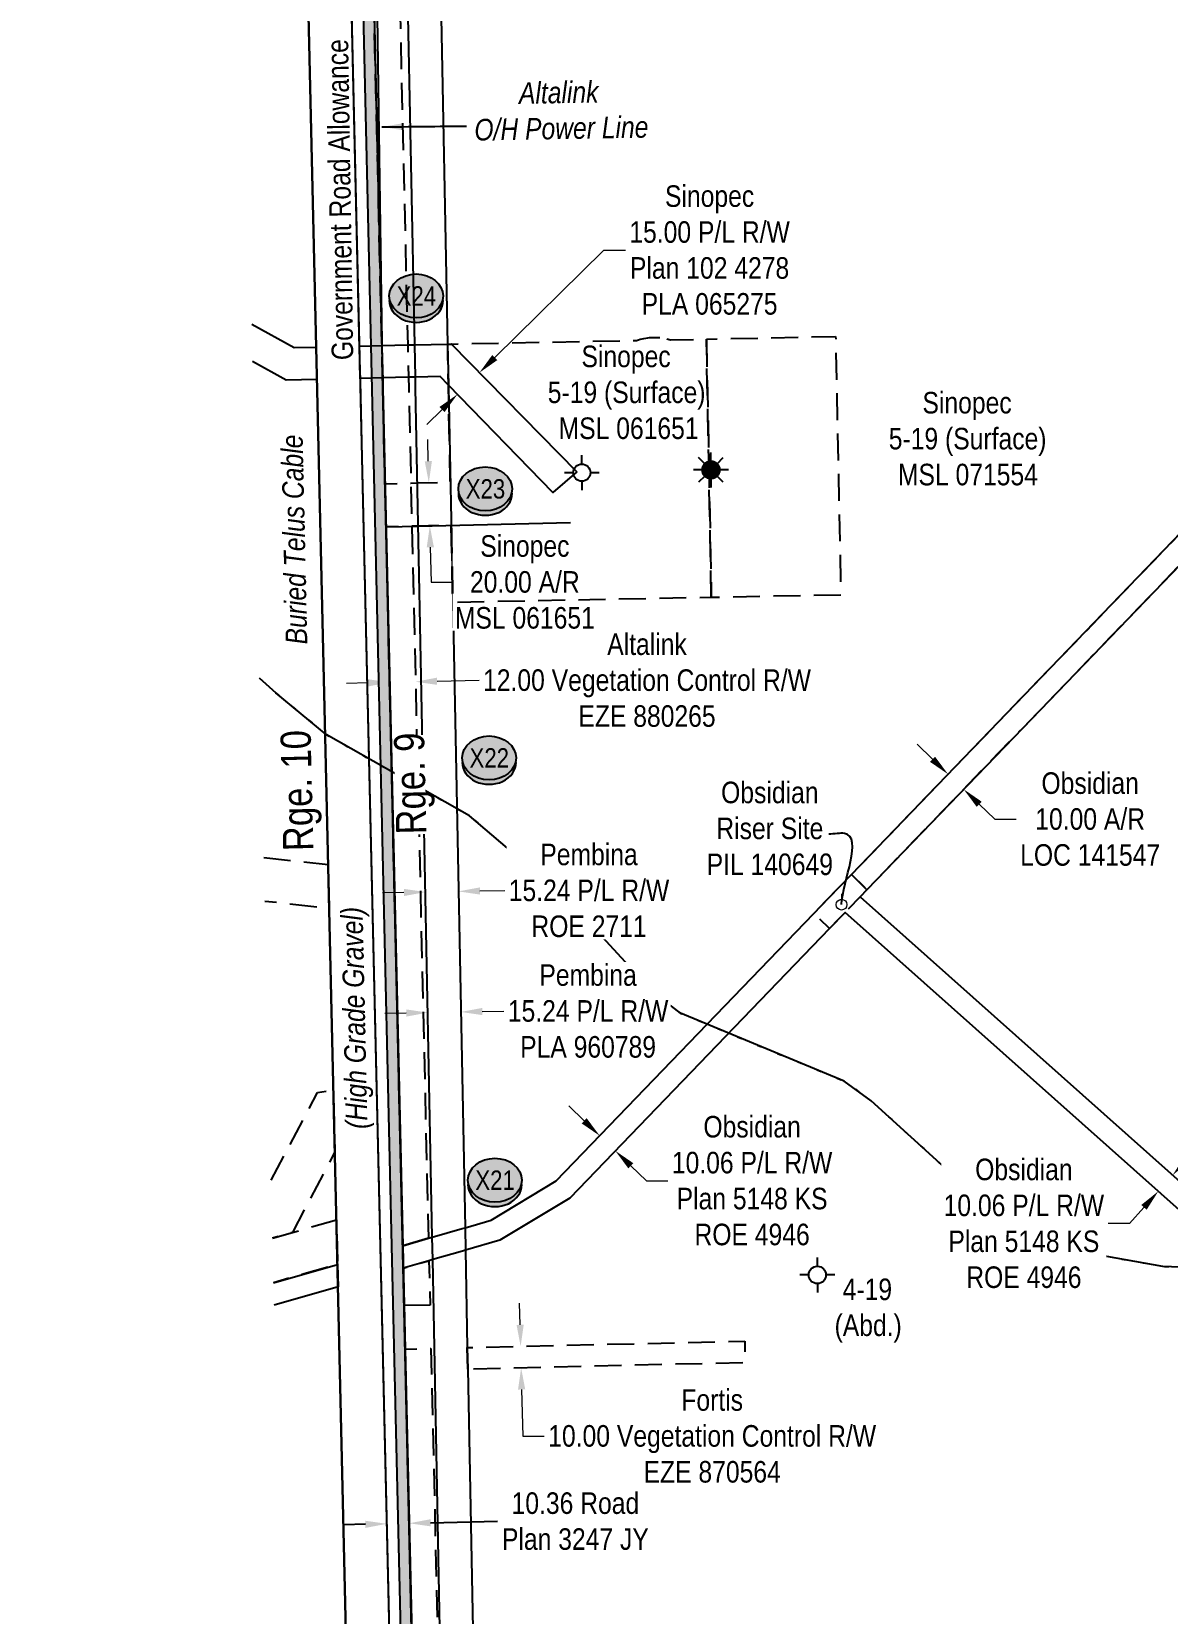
# Model space of a CAD drawing. Extents: x 610781 to 613451, y 5887607 to 5892660.
# Drawn here: x 612326 to 612853, y 5890190 to 5890924 of the extents above; entities that cross this region are included whole.
import ezdxf
from ezdxf.enums import TextEntityAlignment as Align

# ---------------------------------------------------------------- set-up
doc = ezdxf.new("R2010")
doc.units = 0
doc.header["$LTSCALE"] = 5
doc.header["$PDSIZE"] = -1.5
for name, pattern in [('foc-ACCESSROAD', [3.75, 2.5, -1.25]), ('foc-FLOWLINE', [3.75, 2.5, -1.25]), ('foc-WHEELTRACKS', [2, 0.4, -1.6])]:
    doc.linetypes.add(name, pattern=pattern)
doc.layers.get('Defpoints').update_dxf_attribs({"color": 9})
for name, color, linetype in [('AS-POWER', 104, 'foc-POWER'), ('AS-TELUS', 224, 'foc-TEL'), ('C-AR', 13, 'foc-ACCESSROAD'), ('C-RW', 13, 'Continuous'), ('C-WS', 13, 'foc-ACCESSROAD'), ('C-WS-S', 13, 'Continuous'), ('D-TXT', 6, 'Continuous'), ('F-EZE', 190, 'foc-FLOWLINE'), ('F-RW', 190, 'Continuous'), ('F-WS', 190, 'foc-ACCESSROAD'), ('F-WS-S', 190, 'Continuous'), ('L-ROAD-T', 7, 'Continuous'), ('L-SEC', 7, 'Continuous'), ('L-TITLEDB', 4, 'Continuous'), ('L-TITLEDB-T', 4, 'Continuous'), ('P-CROSSINGS', 250, 'Continuous'), ('P-WORKAREA-COUNTY-H1', 71, 'Continuous'), ('P-WORKAREA-COUNTY1', 104, 'Continuous'), ('T-WATER-P3', 160, 'foc-WHEELTRACKS')]:
    doc.layers.add(name, color=color, linetype=linetype)
for name, color, linetype, lineweight in [('C-AR-T', 13, 'Continuous', 9), ('C-RW-T', 13, 'Continuous', 9), ('C-WS-T', 13, 'Continuous', 9), ('F-AR-T', 190, 'Continuous', 9), ('F-EZE-T', 190, 'Continuous', 9), ('F-RW-T', 190, 'Continuous', 9), ('F-WS-T', 190, 'Continuous', 9), ('T-TEXT', 48, 'Continuous', 18)]:
    doc.layers.add(name, color=color, linetype=linetype, lineweight=lineweight)
doc.styles.add('175L', font='ARIALN.TTF', dxfattribs={"height": 20})
doc.styles.add('80CG', font='ARIALN.TTF', dxfattribs={"height": 10})
doc.styles.add('80L', font='ARIALN.TTF', dxfattribs={"height": 10})
doc.styles.add('80LS', font='ARIALNI.TTF', dxfattribs={"height": 10})
doc.styles.add('Crossing', font='ARIALN.TTF', dxfattribs={"height": 10})
doc.styles.add('foc-LtypeFont', font='ARIALN.TTF', dxfattribs={"height": 7.35})
doc.linetypes.add('foc-POWER', pattern='A,6,-1,["P",foc-LtypeFont,S=0.2,R=0,X=-0.625,Y=-0.75],-1.24,4', length=12.24)
doc.linetypes.add('foc-TEL', pattern='A,2,-1,["T",foc-LtypeFont,S=0.2,R=0,X=-0.425,Y=-0.75],-1.24,8', length=12.24)
doc.linetypes.add('foc-TEL-NOLINE', pattern='A,0,-2,["T",foc-LtypeFont,S=0.2,R=0,X=-0.425,Y=-0.75],-10.24', length=12.24)
doc.linetypes.add('foc-TOPO-flowdirection-NOLINE', pattern='A,0,[">",foc-LtypeFont,S=0.3,R=0,X=0,Y=-0.945],-20,[">",foc-LtypeFont,S=0.3,R=0,X=0,Y=-0.945],0', length=20)
doc.dimstyles.new('Compass 5 000', dxfattribs={"dimscale": 5, "dimtxt": 9, "dimasz": 2, "dimexe": 0.2, "dimexo": 0.0625, "dimgap": 0.5, "dimtad": 0, "dimtih": 1, "dimtoh": 1, "dimzin": 0, "dimdsep": 46, "dimtxsty": '80CG', "dimcen": 0.1, "dimse1": 1, "dimse2": 1, "dimclrd": 256, "dimclrt": 256, "dimaunit": 1, "dimadec": 4, "dimazin": 0, "dimtfac": 0.06, "dimtofl": 0, "dimtmove": 0, "dimatfit": 1, "dimfxl": 0.2, "dimtolj": 1, "dimtzin": 0, "dimlwd": -1, "dimarcsym": 0})

# ---------------------------------------------------------------- blocks, each defined once
blk = doc.blocks.new('GAS')
h = blk.add_hatch(color=255)
h.dxf.hatch_style = 1
edge = h.paths.add_edge_path()
edge.add_arc((0, 0), 0.9, 0, 360)
for p, q in [((0, 0.81), (0, 1.62)), ((-0.81, 0), (-1.62, 0)), ((-0.57, 0.57), (-1.14, 1.14)), ((0.57, 0.57), (1.14, 1.14)), ((1.62, 0), (0.81, 0)), ((-0.57, -0.57), (-1.14, -1.14)), ((0, -0.81), (0, -1.62)), ((1.14, -1.14), (0.57, -0.57))]:
    blk.add_line(p, q)
blk.add_circle((0, 0), 0.8)
blk = doc.blocks.new('GABD')
for p, q in [((0, 0.81), (0, 1.62)), ((-0.81, 0), (-1.62, 0)), ((1.62, 0), (0.81, 0)), ((0, -0.81), (0, -1.62))]:
    blk.add_line(p, q)
blk.add_circle((0, 0), 0.8)
blk = doc.blocks.new('*D448')
at = {"layer": 'Defpoints', "color": 0, "transparency": 16777216}
for p in [(612483.39, 5891006.76), (612495.39, 5891007.03), (612496.09, 5890976.37)]:
    blk.add_point(p, dxfattribs=at)
at = {"layer": 'F-EZE-T', "transparency": 16777216}
for p, q in [((612474.09, 5890975.87), (612464.09, 5890975.64)), ((612506.09, 5890976.6), (612516.09, 5890976.83))]:
    blk.add_line(p, q, dxfattribs=at)
for points in [[(612474.05, 5890977.54), (612474.13, 5890974.21), (612484.09, 5890976.1)], [(612506.05, 5890978.27), (612506.13, 5890974.94), (612496.09, 5890976.37)]]:
    blk.add_solid(points, dxfattribs=at)
at = {"layer": 'F-EZE-T', "transparency": 16777216, "insert": (612594.02, 5890976.83), "char_height": 10, "attachment_point": 5, "style": '80CG'}
blk.add_mtext('\\A1;Altalink\\P12.00 Vegetation Control R/W\\PEZE 880265', dxfattribs=at)
blk = doc.blocks.new('*D469')
at = {"layer": 'Defpoints', "color": 0, "transparency": 16777216}
for p in [(612492.16, 5890627.14), (612504.17, 5890627.41), (612504.3, 5890621.84)]:
    blk.add_point(p, dxfattribs=at)
at = {"layer": 'F-EZE-T', "transparency": 16777216}
for p, q in [((612482.29, 5890621.33), (612472.3, 5890621.1)), ((612514.29, 5890622.08), (612533.8, 5890622.53))]:
    blk.add_line(p, q, dxfattribs=at)
for points in [[(612482.26, 5890623), (612482.33, 5890619.67), (612492.29, 5890621.57)], [(612514.25, 5890623.74), (612514.33, 5890620.41), (612504.3, 5890621.84)]]:
    blk.add_solid(points, dxfattribs=at)
at = {"layer": 'F-EZE-T', "transparency": 16777216, "insert": (612611.74, 5890622.53), "char_height": 10, "attachment_point": 5, "style": '80CG'}
blk.add_mtext('\\A1;Altalink\\P12.00 Vegetation Control R/W\\PEZE 880265', dxfattribs=at)
blk = doc.blocks.new('*D470')
at = {"layer": 'Defpoints', "color": 0, "transparency": 16777216}
for p in [(612571.09, 5890313.87), (612553.32, 5890303.44), (612571.32, 5890303.86)]:
    blk.add_point(p, dxfattribs=at)
at = {"layer": 'F-EZE-T', "transparency": 16777216}
for p, q in [((612552.85, 5890323.45), (612552.62, 5890333.45)), ((612553.55, 5890293.44), (612554.05, 5890271.83)), ((612554.05, 5890271.83), (612564.05, 5890271.83))]:
    blk.add_line(p, q, dxfattribs=at)
for points in [[(612554.52, 5890323.49), (612551.19, 5890323.41), (612553.09, 5890313.45)], [(612555.22, 5890293.48), (612551.88, 5890293.41), (612553.32, 5890303.44)]]:
    blk.add_solid(points, dxfattribs=at)
at = {"layer": 'F-EZE-T', "transparency": 16777216, "insert": (612641.99, 5890271.83), "char_height": 10, "attachment_point": 5, "style": '80CG'}
blk.add_mtext('\\A1;Fortis\\P10.00 Vegetation Control R/W\\PEZE 870564', dxfattribs=at)
blk = doc.blocks.new('*D472')
at = {"layer": 'C-RW-T', "transparency": 16777216}
for p, q in [((612582.59, 5890418.1), (612575.39, 5890425.04)), ((612604.23, 5890397.24), (612611.43, 5890390.3)), ((612611.43, 5890390.3), (612621.43, 5890390.3))]:
    blk.add_line(p, q, dxfattribs=at)
for points in [[(612583.74, 5890419.3), (612581.43, 5890416.9), (612589.79, 5890411.16)], [(612605.39, 5890398.44), (612603.08, 5890396.04), (612597.03, 5890404.18)]]:
    blk.add_solid(points, dxfattribs=at)
at = {"layer": 'Defpoints', "color": 0, "transparency": 16777216}
for p in [(612591.09, 5890412.51), (612597.03, 5890404.18), (612598.34, 5890405.53)]:
    blk.add_point(p, dxfattribs=at)
at = {"layer": 'C-RW-T', "transparency": 16777216, "insert": (612660.52, 5890390.3), "char_height": 10, "attachment_point": 5, "style": '80CG'}
blk.add_mtext('\\A1;Obsidian\\P10.06 P/L R/W\\PPlan 5148 KS\\PROE 4946', dxfattribs=at)
blk = doc.blocks.new('*D473')
at = {"layer": 'C-AR-T', "transparency": 16777216}
for p, q in [((612744.27, 5890585.87), (612737.07, 5890592.81)), ((612765.92, 5890565.01), (612773.12, 5890558.07)), ((612773.12, 5890558.07), (612783.12, 5890558.07))]:
    blk.add_line(p, q, dxfattribs=at)
for points in [[(612745.43, 5890587.07), (612743.11, 5890584.67), (612751.47, 5890578.93)], [(612767.07, 5890566.21), (612764.76, 5890563.81), (612758.72, 5890571.95)]]:
    blk.add_solid(points, dxfattribs=at)
at = {"layer": 'Defpoints', "color": 0, "transparency": 16777216}
for p in [(612751.01, 5890578.46), (612758.26, 5890571.48), (612758.72, 5890571.95)]:
    blk.add_point(p, dxfattribs=at)
at = {"layer": 'C-AR-T', "transparency": 16777216, "insert": (612817.42, 5890558.07), "char_height": 10, "attachment_point": 5, "style": '80CG'}
blk.add_mtext('\\A1;Obsidian\\P10.00 A/R\\PLOC 141547', dxfattribs=at)
blk = doc.blocks.new('*D479')
at = {"layer": 'C-RW-T', "transparency": 16777216}
for p, q in [((612862.38, 5890400.38), (612869.03, 5890407.85)), ((612842.4, 5890377.94), (612835.75, 5890370.47)), ((612835.75, 5890370.47), (612825.75, 5890370.47))]:
    blk.add_line(p, q, dxfattribs=at)
for points in [[(612861.14, 5890401.49), (612863.63, 5890399.28), (612855.73, 5890392.92)], [(612841.15, 5890379.04), (612843.64, 5890376.83), (612849.05, 5890385.4)]]:
    blk.add_solid(points, dxfattribs=at)
at = {"layer": 'Defpoints', "color": 0, "transparency": 16777216}
for p in [(612836.68, 5890409.88), (612829.99, 5890402.37), (612855.73, 5890392.92)]:
    blk.add_point(p, dxfattribs=at)
at = {"layer": 'C-RW-T', "transparency": 16777216, "insert": (612786.66, 5890370.47), "char_height": 10, "attachment_point": 5, "style": '80CG', "bg_fill": 3, "box_fill_scale": 1.1, "bg_fill_color": 256, "bg_fill_true_color": 13158600, "bg_fill_transparency": 0}
blk.add_mtext('\\A1;Obsidian\\P10.06 P/L R/W\\PPlan 5148 KS\\PROE 4946', dxfattribs=at)
blk = doc.blocks.new('*D480')
at = {"layer": 'Defpoints', "color": 0, "transparency": 16777216}
for p in [(612495.54, 5890713.86), (612496.01, 5890693.87), (612510.94, 5890694.22)]:
    blk.add_point(p, dxfattribs=at)
at = {"layer": 'F-AR-T', "transparency": 16777216}
for p, q in [((612510.24, 5890724.21), (612510.01, 5890734.2)), ((612511.17, 5890684.22), (612511.55, 5890668.1)), ((612511.55, 5890668.1), (612521.55, 5890668.1))]:
    blk.add_line(p, q, dxfattribs=at)
for points in [[(612511.91, 5890724.25), (612508.58, 5890724.17), (612510.48, 5890714.21)], [(612512.84, 5890684.26), (612509.51, 5890684.18), (612510.94, 5890694.22)]]:
    blk.add_solid(points, dxfattribs=at)
at = {"layer": 'F-AR-T', "transparency": 16777216, "insert": (612555.05, 5890668.1), "char_height": 10, "attachment_point": 5, "style": '80CG', "bg_fill": 3, "box_fill_scale": 1.1, "bg_fill_color": 256, "bg_fill_true_color": 13158600, "bg_fill_transparency": 0}
blk.add_mtext('\\A1;Sinopec\\P20.00 A/R\\PMSL 061651', dxfattribs=at)
blk = doc.blocks.new('*D481')
at = {"layer": 'Defpoints', "color": 0, "transparency": 16777216}
for p in [(612508.31, 5890555.13), (612523.61, 5890555.43), (612524.21, 5890524.56)]:
    blk.add_point(p, dxfattribs=at)
at = {"layer": 'F-RW-T', "transparency": 16777216}
for p, q in [((612498.92, 5890524.06), (612488.92, 5890523.87)), ((612534.21, 5890524.76), (612545.74, 5890524.98))]:
    blk.add_line(p, q, dxfattribs=at)
for points in [[(612498.88, 5890525.73), (612498.95, 5890522.4), (612508.91, 5890524.26)], [(612534.18, 5890526.42), (612534.24, 5890523.09), (612524.21, 5890524.56)]]:
    blk.add_solid(points, dxfattribs=at)
at = {"layer": 'F-RW-T', "transparency": 16777216, "insert": (612584.83, 5890524.98), "char_height": 10, "attachment_point": 5, "style": '80CG', "bg_fill": 3, "box_fill_scale": 1.1, "bg_fill_color": 256, "bg_fill_true_color": 13158600, "bg_fill_transparency": 0}
blk.add_mtext('\\A1;Pembina\\P15.24 P/L R/W\\PROE 2711', dxfattribs=at)
blk = doc.blocks.new('*D535')
at = {"layer": 'Defpoints', "color": 0, "transparency": 16777216}
for p in [(612533.88, 5890765.32), (612533.95, 5890765.25), (612523.68, 5890755.27)]:
    blk.add_point(p, dxfattribs=at)
at = {"layer": 'F-RW-T', "transparency": 16777216}
for p, q in [((612541.08, 5890772.26), (612591.7, 5890822.13)), ((612591.7, 5890822.13), (612601.7, 5890822.13)), ((612516.62, 5890748.18), (612509.5, 5890741.16))]:
    blk.add_line(p, q, dxfattribs=at)
for points in [[(612539.91, 5890773.45), (612542.25, 5890771.08), (612533.95, 5890765.25)], [(612515.45, 5890749.37), (612517.79, 5890746.99), (612523.75, 5890755.2)]]:
    blk.add_solid(points, dxfattribs=at)
at = {"layer": 'F-RW-T', "transparency": 16777216, "insert": (612640.79, 5890822.13), "char_height": 10, "attachment_point": 5, "style": '80CG'}
blk.add_mtext('\\A1;Sinopec\\P15.00 P/L R/W\\PPlan 102 4278\\PPLA 065275', dxfattribs=at)
blk = doc.blocks.new('*D562')
at = {"layer": 'Defpoints', "color": 0, "transparency": 16777216}
for p in [(612491, 5890231.71), (612501.32, 5890231.95), (612501.33, 5890231.34)]:
    blk.add_point(p, dxfattribs=at)
at = {"layer": 'L-TITLEDB-T', "transparency": 16777216}
for p, q in [((612481.02, 5890230.87), (612471.02, 5890230.64)), ((612511.33, 5890231.57), (612542.41, 5890232.29))]:
    blk.add_line(p, q, dxfattribs=at)
for points in [[(612480.98, 5890232.54), (612481.06, 5890229.2), (612491.02, 5890231.1)], [(612511.29, 5890233.24), (612511.37, 5890229.91), (612501.33, 5890231.34)]]:
    blk.add_solid(points, dxfattribs=at)
at = {"layer": 'L-TITLEDB-T', "transparency": 16777216, "insert": (612578.5, 5890232.29), "char_height": 10, "attachment_point": 5, "style": '80CG'}
blk.add_mtext('\\A1;10.36 Road\\PPlan 3247 JY', dxfattribs=at)
blk = doc.blocks.new('xing2')
h = blk.add_hatch(color=50)
h.dxf.hatch_style = 1
edge = h.paths.add_edge_path()
edge.add_ellipse((0, 0), major_axis=(-12.5, 0), ratio=0.816297, start_angle=0, end_angle=360)
h = blk.add_hatch(color=250)
h.dxf.hatch_style = 1
edge = h.paths.add_edge_path()
edge.add_ellipse((0, -2.05), major_axis=(-12.5, 0), ratio=0.816297, start_angle=0, end_angle=180)
edge.add_line((12.5, -2.05), (12.5, 0))
edge.add_ellipse((0, 0), major_axis=(-12.5, 0), ratio=0.816297, start_angle=0, end_angle=180, ccw=False)
edge.add_line((-12.5, 0), (-12.5, -2.05))
at = {"color": 250}
blk.add_ellipse((0, 0), major_axis=(-12.5, 0), ratio=0.816297, dxfattribs=at)
blk.add_ellipse((0, -2.05), major_axis=(-12.5, 0), ratio=0.816297, start_param=0, end_param=3.141593, dxfattribs=at)
at = {"color": 250, "style": 'Crossing'}
blk.add_attdef('CROSSING', text='', height=9, dxfattribs=at).set_placement((0.09, 0.02), align=Align.MIDDLE_CENTER)
at = {"color": 250, "style": 'Crossing', "flags": 1}
for tag, p in [('OWNER', (0.09, -12.49)), ('DESCRIPTION', (0.09, -25.77)), ('LOCATION', (0.09, -39.3)), ('DWG_REF', (0.09, -52.84))]:
    blk.add_attdef(tag, text='', height=9, dxfattribs=at).set_placement(p, align=Align.MIDDLE_CENTER)
blk = doc.blocks.new('*D623')
at = {"layer": 'Defpoints', "color": 0, "transparency": 16777216}
for p in [(612525.31, 5890468.62), (612510.75, 5890430.6), (612526.06, 5890430.9)]:
    blk.add_point(p, dxfattribs=at)
at = {"layer": 'F-RW-T', "transparency": 16777216}
for p, q in [((612500.01, 5890468.12), (612490.01, 5890467.93)), ((612535.31, 5890468.82), (612545.31, 5890469.02))]:
    blk.add_line(p, q, dxfattribs=at)
for points in [[(612499.98, 5890469.79), (612500.05, 5890466.46), (612510.01, 5890468.32)], [(612535.28, 5890470.49), (612535.34, 5890467.15), (612525.31, 5890468.62)]]:
    blk.add_solid(points, dxfattribs=at)
at = {"layer": 'F-RW-T', "transparency": 16777216, "insert": (612584.4, 5890469.02), "char_height": 10, "attachment_point": 5, "style": '80CG', "bg_fill": 3, "box_fill_scale": 1.1, "bg_fill_color": 256, "bg_fill_true_color": 13158600, "bg_fill_transparency": 0}
blk.add_mtext('\\A1;Pembina\\P15.24 P/L R/W\\PPLA 960789', dxfattribs=at)

msp = doc.modelspace()

# ---------------------------------------------------------------- hatches: boundary and pattern name
at = {"layer": 'P-WORKAREA-COUNTY-H1'}
h = msp.add_hatch(color=256, dxfattribs=at)
h.dxf.hatch_style = 1
edge = h.paths.add_edge_path()
edge.add_arc((611739.098, 5888981.847), 90.354, 123.592921, 167.709036, ccw=False)
edge.add_line((611689.106, 5889057.111), (611689.773, 5889057.551))
edge.add_arc((611810.5, 5888865.879), 226.524, 120.092271, 122.205222, ccw=False)
edge.add_line((611696.922, 5889061.872), (611740.61, 5889083.982))
edge.add_line((611740.61, 5889083.982), (611952.759, 5889191.429))
edge.add_arc((530229.13, 6050637.304), 180951.712, 296.84845563, 296.87355299)
edge.add_line((612023.469, 5889227.242), (612128.297, 5889280.464))
edge.add_line((612128.297, 5889280.464), (612193.384, 5889333.875))
edge.add_line((612193.384, 5889333.875), (612243.764, 5889375.06))
edge.add_line((612243.764, 5889375.06), (612319.297, 5889436.981))
edge.add_line((612319.297, 5889436.981), (612366.803, 5889475.926))
edge.add_arc((612074.144, 5889832.818), 461.542, 309.352545, 320.539879)
edge.add_arc((612079.093, 5889829.285), 455.476, 320.487313, 332.197726)
edge.add_line((612481.99, 5889616.841), (612510.335, 5889616.841))
edge.add_line((612510.335, 5889616.841), (612508.59, 5889693.606))
edge.add_line((612508.59, 5889693.606), (612498.415, 5890141.395))
edge.add_line((612498.415, 5890141.395), (612493.352, 5890360.034))
edge.add_line((612493.352, 5890360.034), (612483.674, 5890777.731))
edge.add_line((612483.674, 5890777.731), (612479.786, 5890945.512))
edge.add_line((612479.786, 5890945.512), (612475.723, 5891123.658))
edge.add_line((612475.723, 5891123.658), (612480.723, 5891123.767))
edge.add_line((612480.723, 5891123.767), (612480.834, 5891118.77))
edge.add_line((612480.834, 5891118.77), (612484.783, 5890945.626))
edge.add_line((612484.783, 5890945.626), (612488.671, 5890777.847))
edge.add_line((612488.671, 5890777.847), (612498.348, 5890360.15))
edge.add_line((612498.348, 5890360.15), (612503.412, 5890141.51))
edge.add_line((612503.412, 5890141.51), (612513.587, 5889693.719))
edge.add_line((612513.587, 5889693.719), (612515.448, 5889611.843))
edge.add_line((612515.448, 5889611.843), (612484.993, 5889611.843))
edge.add_arc((612079.093, 5889829.285), 460.474, 320.487313, 331.821939, ccw=False)
edge.add_arc((612074.16, 5889832.801), 466.517, 309.352264, 320.539598, ccw=False)
edge.add_line((612369.972, 5889472.062), (612322.465, 5889433.116))
edge.add_line((612322.465, 5889433.116), (612246.93, 5889371.193))
edge.add_line((612246.93, 5889371.193), (612196.551, 5889330.008))
edge.add_line((612196.551, 5889330.008), (612131.046, 5889276.254))
edge.add_line((612131.046, 5889276.254), (612025.732, 5889222.786))
edge.add_arc((530225.209, 6050645.04), 180965.383, 296.84845727, 296.87355464, ccw=False)
edge.add_line((611955.016, 5889186.97), (611742.868, 5889079.523))
edge.add_line((611742.868, 5889079.523), (611699.306, 5889057.477))
edge.add_arc((611810.5, 5888865.879), 221.526, 120.128729, 122.192181)
edge.add_line((611692.48, 5889053.349), (611691.863, 5889052.943))
edge.add_arc((611739.098, 5888981.847), 85.356, 123.599422, 167.709036)
edge.add_line((611655.698, 5889000.018), (611650.814, 5889001.082))

# ---------------------------------------------------------------- linework, layer by layer
at = {"layer": 'AS-POWER', "flags": 128}
msp.add_lwpolyline([(612489.133, 5890757.905), (612488.984, 5890768.456), (612486.536, 5890941.555)], dxfattribs=at)
at = {"layer": 'AS-TELUS', "linetype": 'foc-TEL-NOLINE', "flags": 128}
msp.add_lwpolyline([(612104.4, 5889333.232), (612160.697, 5889379.309), (612176.312, 5889392.093), (612194.052, 5889406.618), (612201.894, 5889413.049), (612206.313, 5889416.678), (612215.803, 5889424.471), (612220.533, 5889428.357), (612225.251, 5889432.222), (612246.6, 5889449.714), (612254.389, 5889456.096), (612276.813, 5889474.47), (612286.693, 5889482.565), (612331.356, 5889519.16), (612333.669, 5889521.07), (612335.968, 5889522.997), (612338.253, 5889524.941), (612340.523, 5889526.901), (612342.779, 5889528.879), (612345.413, 5889531.228), (612348.026, 5889533.601), (612350.619, 5889535.995), (612353.191, 5889538.412), (612355.742, 5889540.852), (612358.271, 5889543.313), (612360.779, 5889545.796), (612363.265, 5889548.301), (612365.729, 5889550.828), (612368.171, 5889553.376), (612370.592, 5889555.946), (612372.989, 5889558.536), (612375.364, 5889561.146), (612377.717, 5889563.777), (612380.046, 5889566.429), (612382.352, 5889569.101), (612384.635, 5889571.793), (612386.894, 5889574.504), (612389.13, 5889577.234), (612391.342, 5889579.985), (612393.529, 5889582.755), (612395.693, 5889585.543), (612397.833, 5889588.35), (612399.948, 5889591.176), (612402.038, 5889594.02), (612404.104, 5889596.882), (612406.144, 5889599.761), (612408.16, 5889602.658), (612410.15, 5889605.573), (612412.115, 5889608.505), (612414.054, 5889611.454), (612415.968, 5889614.419), (612417.855, 5889617.401), (612419.717, 5889620.4), (612421.553, 5889623.415), (612423.362, 5889626.445), (612425.145, 5889629.491), (612426.901, 5889632.552), (612428.631, 5889635.629), (612430.334, 5889638.72), (612432.01, 5889641.826), (612433.658, 5889644.947), (612435.28, 5889648.082), (612436.875, 5889651.231), (612438.442, 5889654.393), (612439.982, 5889657.569), (612441.493, 5889660.758), (612442.977, 5889663.96), (612444.433, 5889667.175), (612445.861, 5889670.403), (612447.261, 5889673.642), (612448.78, 5889677.247), (612450.021, 5889680.267), (612451.238, 5889683.298), (612452.43, 5889686.338), (612453.596, 5889689.382), (612453.834, 5889690.019), (612454.739, 5889692.439), (612455.066, 5889693.326), (612456.266, 5889696.645), (612457.438, 5889699.974), (612458.58, 5889703.314), (612459.694, 5889706.662), (612460.778, 5889710.021), (612461.833, 5889713.39), (612462.859, 5889716.767), (612463.855, 5889720.153), (612464.823, 5889723.547), (612465.76, 5889726.95), (612466.668, 5889730.36), (612467.18, 5889732.342), (612467.542, 5889733.78), (612468.022, 5889735.686), (612468.391, 5889737.206), (612468.835, 5889739.038), (612469.21, 5889740.639), (612469.62, 5889742.397), (612470, 5889744.078), (612470.372, 5889745.752), (612470.759, 5889747.526), (612471.098, 5889749.112), (612471.488, 5889750.978), (612471.795, 5889752.478), (612472.186, 5889754.438), (612472.462, 5889755.85), (612472.855, 5889757.904), (612473.102, 5889759.226), (612473.494, 5889761.374), (612473.714, 5889762.609), (612474.104, 5889764.85), (612474.682, 5889768.332), (612475.23, 5889771.819), (612475.747, 5889775.311), (612476.234, 5889778.806), (612476.691, 5889782.306), (612477.118, 5889785.809), (612477.513, 5889789.316), (612477.879, 5889792.827), (612478.214, 5889796.34), (612478.518, 5889799.856), (612478.791, 5889803.375), (612479.035, 5889806.896), (612479.247, 5889810.419), (612479.429, 5889813.944), (612479.581, 5889817.47), (612479.701, 5889820.998), (612479.791, 5889824.526), (612479.85, 5889828.055), (612479.968, 5889830.634), (612472.938, 5890140.722), (612454.248, 5890944.827), (612435.912, 5891748.933), (612435.45, 5891769.036), (612433.595, 5891849.694)], dxfattribs=at)
at = {"layer": 'C-AR', "flags": 128}
msp.add_lwpolyline([(613066.132, 5890890.965), (612786.11, 5890600.376), (612713.807, 5890525.347), (612706.581, 5890532.35), (612778.862, 5890607.357), (613065.804, 5890905.113), (613066.132, 5890890.965)], close=True, dxfattribs=at)
at = {"layer": 'C-RW'}
for points in [[(613133.705, 5890961.096), (613095.569, 5890921.513), (613085.796, 5890911.37), (613066.132, 5890890.965), (612786.11, 5890600.376), (612713.807, 5890525.347), (612710.663, 5890522.086), (612710.663, 5890522.086), (613113.507, 5890163.394)], [(613107.017, 5890155.709), (612703.679, 5890514.84), (612696.465, 5890507.354), (612575.912, 5890382.261), (612543.469, 5890362.668), (612527.476, 5890358.093), (612526.057, 5890357.682), (612512.265, 5890353.685), (612510.518, 5890353.183), (612498.588, 5890349.76), (612498.348, 5890360.15), (612510.279, 5890363.576), (612512.06, 5890364.088), (612525.905, 5890368.102), (612527.284, 5890368.502), (612539.422, 5890371.976), (612569.587, 5890390.197), (612689.229, 5890514.345), (612696.157, 5890521.534), (612706.581, 5890532.35), (612778.862, 5890607.357), (613065.804, 5890905.113), (613085.467, 5890925.517)], [(612438.456, 5890342.974), (612468.104, 5890351.498), (612468.346, 5890341.111), (612438.697, 5890332.582)]]:
    msp.add_lwpolyline(points, dxfattribs=at)
at = {"layer": 'C-WS', "flags": 128}
for points in [[(612433.886, 5890540.251), (612463.793, 5890536.979), (612464.265, 5890516.676), (612434.357, 5890519.948)], [(612437.977, 5890363.657), (612447.145, 5890366.292), (612467.623, 5890372.18), (612468.104, 5890351.498), (612438.456, 5890342.974)]]:
    msp.add_lwpolyline(points, dxfattribs=at)
msp.add_lwpolyline([(612713.807, 5890525.347), (612710.663, 5890522.086), (612703.679, 5890514.84), (612696.465, 5890507.354), (612689.229, 5890514.345), (612696.157, 5890521.534), (612706.581, 5890532.35), (612713.807, 5890525.347)], close=True, dxfattribs=at)
at = {"layer": 'F-EZE', "flags": 128}
msp.add_lwpolyline([(612437.353, 5890390.591), (612458.828, 5890431.225), (612466.227, 5890432.282), (612466.892, 5890403.656), (612447.145, 5890366.292), (612437.977, 5890363.657)], dxfattribs=at)
for points in [[(612511.041, 5890332.614), (612498.991, 5890332.336), (612498.588, 5890349.76), (612510.518, 5890353.183), (612511.041, 5890332.614)], [(612525.93, 5889679.076), (612529.326, 5889529.617), (612517.322, 5889529.352), (612513.928, 5889678.715), (612513.587, 5889693.719), (612503.412, 5890141.51), (612499.458, 5890312.21), (612511.461, 5890312.488), (612515.415, 5890141.792), (612525.589, 5889694.08), (612525.93, 5889679.076)], [(612528.537, 5890302.865), (612528.345, 5890312.879), (612657.105, 5890315.865), (612657.336, 5890305.862), (612528.537, 5890302.865)]]:
    msp.add_lwpolyline(points, close=True, dxfattribs=at)
at = {"layer": 'F-RW'}
for points in [[(612528.538, 5890302.865), (612531.625, 5890142.172), (612516.4, 5890141.815), (612512.265, 5890353.685), (612512.06, 5890364.088), (612504.316, 5890758.207), (612504.219, 5890763.185), (612503.924, 5890778.189), (612500.626, 5890946.002), (612515.863, 5890946.365), (612519.209, 5890778.534), (612519.557, 5890759.499), (612519.576, 5890758.551), (612521.574, 5890658.654), (612527.284, 5890368.502), (612527.476, 5890358.093), (612528.345, 5890312.879), (612528.538, 5890302.865)], [(612528.538, 5890302.865), (612531.625, 5890142.172), (612516.4, 5890141.815), (612512.265, 5890353.685), (612512.06, 5890364.088), (612504.316, 5890758.207), (612504.219, 5890763.185), (612503.924, 5890778.189), (612500.626, 5890946.002), (612515.863, 5890946.365), (612519.209, 5890778.534), (612519.557, 5890759.499), (612519.576, 5890758.551), (612521.574, 5890658.654), (612527.284, 5890368.502), (612527.476, 5890358.093), (612528.345, 5890312.879), (612528.538, 5890302.865)], [(612579.24, 5890719.266), (612568.031, 5890709.709), (612519.557, 5890759.499), (612515.716, 5890763.444), (612504.219, 5890763.185), (612501.022, 5890763.113), (612489.019, 5890762.842), (612478.664, 5890762.609), (612478.315, 5890777.614), (612488.671, 5890777.847), (612500.674, 5890778.117), (612503.924, 5890778.19), (612519.22, 5890778.535), (612520.83, 5890778.57), (612579.24, 5890719.266)]]:
    msp.add_lwpolyline(points, close=True, dxfattribs=at)
msp.add_lwpolyline([(612428.372, 5890787.751), (612447.924, 5890776.931), (612458.211, 5890777.161), (612458.559, 5890762.156), (612444.212, 5890761.779), (612428.697, 5890770.373)], dxfattribs=at)
at = {"layer": 'F-WS', "flags": 128}
msp.add_lwpolyline([(612641.596, 5890660.939), (612640.462, 5890720.89), (612640.367, 5890725.828), (612639.294, 5890780.842), (612699.282, 5890782.065), (612701.724, 5890662.08), (612641.596, 5890660.939)], close=True, dxfattribs=at)
at = {"layer": 'L-SEC'}
msp.add_lwpolyline([(612435.912, 5891748.933), (612454.248, 5890944.827), (612472.938, 5890140.722)], dxfattribs=at)
at = {"layer": 'T-WATER-P3', "flags": 128}
msp.add_lwpolyline([(612431.959, 5890623.469), (612439.575, 5890616.478), (612462.849, 5890597.397), (612529.385, 5890559.679), (612574.936, 5890520.848), (612614.2, 5890478.237), (612627.301, 5890468.068), (612703.228, 5890436.557), (612715.84, 5890427.33), (612773.177, 5890375.222), (612785.413, 5890367.174), (612816.497, 5890356.705), (612851.129, 5890350.567), (612927.362, 5890347.54), (612960.466, 5890340.488), (613077.907, 5890273.934), (613135.166, 5890251.967), (613298.501, 5890216.247), (613326.948, 5890203.718), (613341.594, 5890197.075), (613374.763, 5890186.047), (613395.769, 5890175.809)], dxfattribs=at)
at = {"layer": 'T-WATER-P3', "linetype": 'foc-TOPO-flowdirection-NOLINE', "flags": 128}
msp.add_lwpolyline([(613395.769, 5890175.809), (613374.763, 5890186.047), (613341.594, 5890197.075), (613326.948, 5890203.718), (613298.501, 5890216.247), (613135.166, 5890251.967), (613077.907, 5890273.934), (612960.466, 5890340.488), (612927.362, 5890347.54), (612851.129, 5890350.567), (612816.497, 5890356.705), (612785.413, 5890367.174), (612773.177, 5890375.222), (612715.84, 5890427.33), (612703.228, 5890436.557), (612627.301, 5890468.068), (612614.2, 5890478.237), (612574.936, 5890520.848), (612529.385, 5890559.679), (612462.849, 5890597.397), (612439.575, 5890616.478), (612431.959, 5890623.469)], dxfattribs=at)

# ---------------------------------------------------------------- block references
at = {"layer": 'C-WS-S', "xscale": 5.000000000000003, "yscale": 5.000000000000003, "zscale": 5.000000000000003}
msp.add_blockref('GABD', (612690.808, 5890346.587), dxfattribs=at)
at = {"layer": 'F-WS-S', "xscale": 5.000000000000024, "yscale": 5.000000000000024, "zscale": 5.000000000000024}
for name, p in [('GABD', (612581.493, 5890718.849)), ('GAS', (612641.405, 5890720.147))]:
    msp.add_blockref(name, p, dxfattribs=at)
at = {"layer": 'P-CROSSINGS', "xscale": 0.999609, "yscale": 0.999609, "zscale": 0.999609}
for p, values in [((612504.613, 5890800.853), {'CROSSING': 'X24'}), ((612538.446, 5890586.493), {'CROSSING': 'X22'}), ((612541.143, 5890390.536), {'CROSSING': 'X21'})]:
    msp.add_blockref('xing2', p, dxfattribs=at).add_auto_attribs(values)

# ---------------------------------------------------------------- texts
at = {"layer": 'AS-POWER', "insert": (612530.152, 5890899.603), "char_height": 9.99239, "attachment_point": 1, "rotation": 0.966937, "style": '175L'}
msp.add_mtext_dynamic_manual_height_columns('\\pi22.06866;{\\fArial Narrow|b0|i1|c0|p34;Altalink\\P\\pi1.09214;O/H Power Line}', width=81.64628, gutter_width=99.961, heights=[0], dxfattribs=at)
at = {"layer": 'AS-TELUS', "insert": (612444.106, 5890639.026), "char_height": 9.99609, "attachment_point": 1, "rotation": 91.306324, "style": '175L'}
msp.add_mtext_dynamic_manual_height_columns('{\\fArial Narrow|b0|i1|c0|p34;Buried Telus Cable}', width=97.19704, gutter_width=99.961, heights=[0], dxfattribs=at)
at = {"layer": 'C-WS-T', "char_height": 10, "attachment_point": 1, "style": '80L'}
for s, width, insert in [('\\pi7.2428;Obsidian\\P\\pi5.02247;Riser Site\\P\\pi0.55453;PIL 140649', 58.31915, (612638.894, 5890575.477)), ('\\pi16.48547;4-19\\P\\pi12.72013;(Abd.)', 55.24926, (612686.075, 5890344.912))]:
    msp.add_mtext_dynamic_manual_height_columns(s, width=width, gutter_width=50, heights=[0], dxfattribs=dict(at, insert=insert))
at = {"layer": 'D-TXT', "color": 3, "insert": (612442.911, 5890543.087), "char_height": 14.0017, "attachment_point": 1, "rotation": 91.3525, "style": '80L'}
msp.add_mtext_dynamic_manual_height_columns('Rge. 10', width=73.76404, gutter_width=47.506, heights=[0], dxfattribs=at)
at = {"layer": 'F-WS-T', "char_height": 10, "attachment_point": 1, "style": '80L'}
for s, insert in [('\\pi20.06405;Sinopec\\P\\pi4.41603;5-19 (Surface)\\P\\pi9.45354;MSL 061651', (612561.267, 5890777.824)), ('\\pi20.06405;Sinopec\\P\\pi4.41603;5-19 (Surface)\\P\\pi8.67592;MSL 071554', (612719.533, 5890756.335))]:
    msp.add_mtext_dynamic_manual_height_columns(s, width=80.8989, gutter_width=50, heights=[0], dxfattribs=dict(at, insert=insert))
at = {"layer": 'L-ROAD-T', "style": '80L'}
msp.add_text('Government Road Allowance', height=9.99609, rotation=90.925429, dxfattribs=at).set_placement((612469.223, 5890845.543), align=Align.MIDDLE_CENTER)
at = {"layer": 'T-TEXT', "style": '80LS'}
msp.add_text('(High Grade Gravel)', height=9.99609, rotation=91.281918, dxfattribs=at).set_placement((612475.863, 5890465.826), align=Align.MIDDLE_CENTER)

# ---------------------------------------------------------------- dimensions: what is measured, and where the dimension line sits
at = {"layer": 'C-AR-T'}
dim = msp.add_aligned_dim(p1=(612751.015, 5890578.46), p2=(612758.261, 5890571.477), distance=0.658, text='Obsidian\\P10.00 A/R\\PLOC 141547', dimstyle='Compass 5 000', dxfattribs=at)
dim.commit()
dim.dimension.update_dxf_attribs({"geometry": '*D473', "text_midpoint": (612817.419, 5890558.073)})
at = {"layer": 'C-RW-T'}
dim = msp.add_aligned_dim(p1=(612591.094, 5890412.514), p2=(612598.339, 5890405.532), distance=-1.884, text='Obsidian\\P10.06 P/L R/W\\PPlan 5148 KS\\PROE 4946', dimstyle='Compass 5 000', dxfattribs=at)
dim.commit()
dim.dimension.update_dxf_attribs({"geometry": '*D472', "text_midpoint": (612660.519, 5890390.297)})
at = {"layer": 'F-EZE-T'}
for base, p1, p2, angle, text, picture, middle in [((612496.092, 5890976.374), (612483.389, 5891006.756), (612495.393, 5891007.03), 1.306197, 'Altalink\\P12.00 Vegetation Control R/W\\PEZE 880265', '*D448', (612594.02, 5890976.83)), ((612553.318, 5890303.442), (612571.092, 5890313.871), (612571.325, 5890303.861), 271.332726, 'Fortis\\P10.00 Vegetation Control R/W\\PEZE 870564', '*D470', (612641.987, 5890271.828))]:
    dim = msp.add_linear_dim(base=base, p1=p1, p2=p2, angle=angle, text=text, dimstyle='Compass 5 000', dxfattribs=at)
    dim.commit()
    dim.dimension.update_dxf_attribs({"geometry": picture, "text_midpoint": middle, "dimtype": 161})
at = {"layer": 'F-RW-T'}
dim = msp.add_linear_dim(base=(612533.952, 5890765.247), p1=(612523.678, 5890755.266), p2=(612533.883, 5890765.318), angle=44.565293, text='Sinopec\\P15.00 P/L R/W\\PPlan 102 4278\\PPLA 065275', dimstyle='Compass 5 000', dxfattribs=at)
dim.commit()
dim.dimension.update_dxf_attribs({"geometry": '*D535', "text_midpoint": (612640.79, 5890822.129), "dimtype": 161})
at = {"layer": 'L-TITLEDB-T', "color": 2}
dim = msp.add_linear_dim(base=(612501.331, 5890231.341), p1=(612491.003, 5890231.71), p2=(612501.317, 5890231.949), angle=1.326618, text='10.36 Road\\PPlan 3247 JY', dimstyle='Compass 5 000', dxfattribs=at)
dim.commit()
dim.dimension.update_dxf_attribs({"geometry": '*D562', "text_midpoint": (612578.5, 5890232.293), "dimtype": 161})

# ---------------------------------------------------------------- leaders
at = {"layer": 'AS-POWER', "path_type": 1}
msp.add_leader([(612488.688, 5890879.288), (612527.974, 5890879.717)], dimstyle='Compass 5 000', override={"dimgap": 0.5, "dimtad": 0}, dxfattribs=at)
at = {"layer": 'C-WS-T', "path_type": 1}
msp.add_leader([(612702.032, 5890518.411), (612703.368, 5890551.426), (612696.19, 5890551.092)], dimstyle='Compass 5 000', override={"dimasz": 1, "dimldrblk": 'DotBlank'}, dxfattribs=at)

# ---------------------------------------------------------------- next in the draw order: dimensions: what is measured, and where the dimension line sits
at = {"layer": 'C-RW-T'}
dim = msp.add_linear_dim(base=(612855.734, 5890392.915), p1=(612829.993, 5890402.37), p2=(612836.68, 5890409.88), angle=48.31809, text='Obsidian\\P10.06 P/L R/W\\PPlan 5148 KS\\PROE 4946', dimstyle='Compass 5 000', override={"dimtfill": 1}, dxfattribs=at)
dim.commit()
dim.dimension.update_dxf_attribs({"geometry": '*D479', "text_midpoint": (612786.661, 5890370.468), "dimtype": 161})
at = {"layer": 'F-AR-T'}
dim = msp.add_linear_dim(base=(612510.942, 5890694.216), p1=(612495.541, 5890713.863), p2=(612496.006, 5890693.868), angle=271.332582, text='Sinopec\\P20.00 A/R\\PMSL 061651', dimstyle='Compass 5 000', override={"dimtfill": 1}, dxfattribs=at)
dim.commit()
dim.dimension.update_dxf_attribs({"geometry": '*D480', "text_midpoint": (612555.046, 5890668.101), "dimtype": 161})

# ---------------------------------------------------------------- next in the draw order: linework, layer by layer
at = {"layer": 'AS-POWER', "flags": 128}
for points in [[(612507.826, 5889947.254), (612503.411, 5890141.563), (612498.264, 5890363.818), (612489.133, 5890757.905)], [(612490.642, 5890693.744), (612505.576, 5890694.091), (612576.25, 5890695.732)]]:
    msp.add_lwpolyline(points, dxfattribs=at)
at = {"layer": 'F-EZE', "flags": 128}
msp.add_lwpolyline([(612510.279, 5890363.576), (612498.348, 5890360.15), (612489.134, 5890757.865), (612489.019, 5890762.842), (612488.671, 5890777.847), (612484.783, 5890945.626), (612481.765, 5891077.959), (612481.423, 5891092.963), (612480.935, 5891114.351), (612492.937, 5891114.648), (612493.427, 5891093.235), (612493.769, 5891078.231), (612496.786, 5890945.911), (612500.674, 5890778.117), (612501.022, 5890763.113), (612501.137, 5890758.137), (612510.279, 5890363.576)], close=True, dxfattribs=at)
at = {"layer": 'F-WS', "flags": 128}
msp.add_lwpolyline([(612620.919, 5890780.989), (612622.636, 5890780.522), (612639.294, 5890780.842), (612640.395, 5890725.828), (612640.487, 5890720.89), (612641.596, 5890660.939), (612521.6, 5890658.651), (612520.853, 5890694.446), (612505.576, 5890694.091), (612502.623, 5890694.022), (612490.62, 5890693.743), (612490.156, 5890713.738), (612502.16, 5890714.017), (612505.183, 5890714.087), (612520.455, 5890714.442), (612519.576, 5890758.551), (612519.557, 5890759.499), (612519.23, 5890778.535), (612520.831, 5890778.567), (612606.893, 5890780.22), (612607.737, 5890780.501), (612608.591, 5890780.752), (612609.453, 5890780.973), (612610.322, 5890781.163), (612611.198, 5890781.321), (612612.078, 5890781.449), (612612.963, 5890781.545), (612613.851, 5890781.61), (612614.74, 5890781.643), (612615.63, 5890781.644), (612616.519, 5890781.614), (612617.407, 5890781.551), (612618.292, 5890781.458), (612619.173, 5890781.333), (612620.049, 5890781.176), (612620.919, 5890780.989)], close=True, dxfattribs=at)
at = {"layer": 'L-SEC'}
msp.add_lwpolyline([(612456.016, 5891749.395), (612474.352, 5890945.286), (612493.042, 5890141.19)], dxfattribs=at)
at = {"layer": 'L-TITLEDB'}
for points in [[(612493.155, 5890140.104), (612479.704, 5890718.827), (612478.713, 5890761.445), (612478.364, 5890776.449), (612474.465, 5890944.215)], [(612484.832, 5890944.462), (612488.72, 5890776.682), (612489.068, 5890761.678), (612489.183, 5890756.7), (612498.398, 5890358.985), (612498.637, 5890348.596), (612499.041, 5890331.172), (612499.507, 5890311.045), (612503.461, 5890140.346)]]:
    msp.add_lwpolyline(points, dxfattribs=at)
at = {"layer": 'P-WORKAREA-COUNTY1', "flags": 128}
msp.add_lwpolyline([(612498.415, 5890141.395), (612493.352, 5890360.034), (612483.674, 5890777.731), (612479.786, 5890945.512), (612475.723, 5891123.658), (612480.723, 5891123.767), (612480.834, 5891118.77), (612484.783, 5890945.626), (612488.671, 5890777.847), (612498.348, 5890360.15), (612503.412, 5890141.51)], dxfattribs=at)

# ---------------------------------------------------------------- next in the draw order: block references
at = {"layer": 'P-CROSSINGS', "xscale": 0.999609, "yscale": 0.999609, "zscale": 0.999609}
msp.add_blockref('xing2', (612536.677, 5890711.333), dxfattribs=at).add_auto_attribs({'CROSSING': 'X23'})

# ---------------------------------------------------------------- next in the draw order: dimensions: what is measured, and where the dimension line sits
at = {"layer": 'F-EZE-T'}
dim = msp.add_linear_dim(base=(612504.295, 5890621.843), p1=(612492.163, 5890627.135), p2=(612504.166, 5890627.413), angle=1.327243, text='Altalink\\P12.00 Vegetation Control R/W\\PEZE 880265', dimstyle='Compass 5 000', dxfattribs=at)
dim.commit()
dim.dimension.update_dxf_attribs({"geometry": '*D469', "text_midpoint": (612611.737, 5890622.527), "dimtype": 161})

# ---------------------------------------------------------------- next in the draw order: dimensions: what is measured, and where the dimension line sits
at = {"layer": 'F-RW-T'}
dim = msp.add_linear_dim(base=(612524.213, 5890524.56), p1=(612508.306, 5890555.132), p2=(612523.606, 5890555.433), angle=1.127388, text='Pembina\\P15.24 P/L R/W\\PROE 2711', dimstyle='Compass 5 000', override={"dimtfill": 1}, dxfattribs=at)
dim.commit()
dim.dimension.update_dxf_attribs({"geometry": '*D481', "text_midpoint": (612584.831, 5890524.984), "dimtype": 161})

# ---------------------------------------------------------------- next in the draw order: texts
at = {"layer": 'D-TXT', "color": 3, "insert": (612495.36, 5890550.844), "char_height": 14.0017, "attachment_point": 1, "rotation": 91.352569, "style": '80L', "bg_fill": 3, "box_fill_scale": 1, "bg_fill_color": 256, "bg_fill_transparency": 0}
msp.add_mtext_dynamic_manual_height_columns('Rge. 9', width=46.00912, gutter_width=47.506, heights=[0], dxfattribs=at)

# ---------------------------------------------------------------- next in the draw order: dimensions: what is measured, and where the dimension line sits
at = {"layer": 'F-RW-T'}
dim = msp.add_linear_dim(base=(612525.314, 5890468.622), p1=(612510.753, 5890430.598), p2=(612526.057, 5890430.899), angle=1.127388, text='Pembina\\P15.24 P/L R/W\\PPLA 960789', dimstyle='Compass 5 000', override={"dimtfill": 1}, dxfattribs=at)
dim.commit()
dim.dimension.update_dxf_attribs({"geometry": '*D623', "text_midpoint": (612584.396, 5890469.016), "dimtype": 161})

doc.saveas('drawing.dxf')
